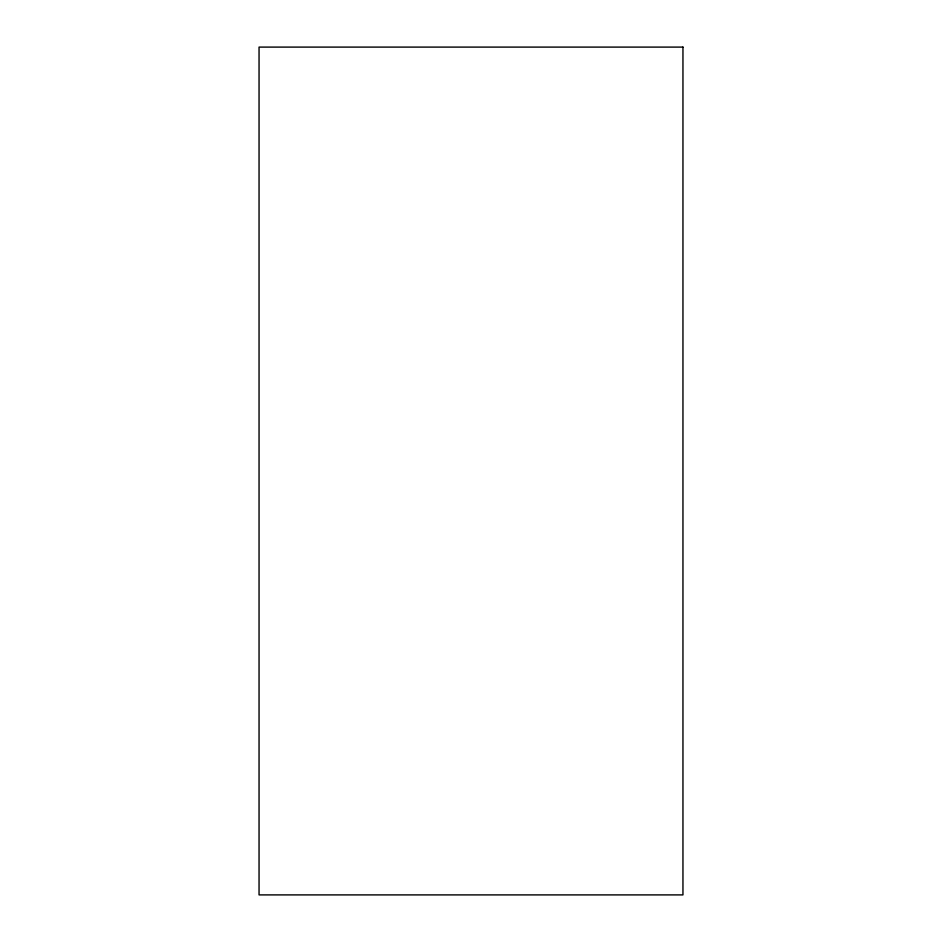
<?xml version="1.0" encoding="UTF-8"?>
<svg xmlns="http://www.w3.org/2000/svg" width="942" height="942" viewBox="0 0 942 942"><rect width="100%" height="100%" fill="white"/><g stroke="black" fill="none" stroke-linecap="round" stroke-linejoin="round"><path stroke-width="1.41" d="M682.95 47.1L259.05 47.1L259.05 894.9L682.95 894.9L682.95 47.1"/></g></svg>
